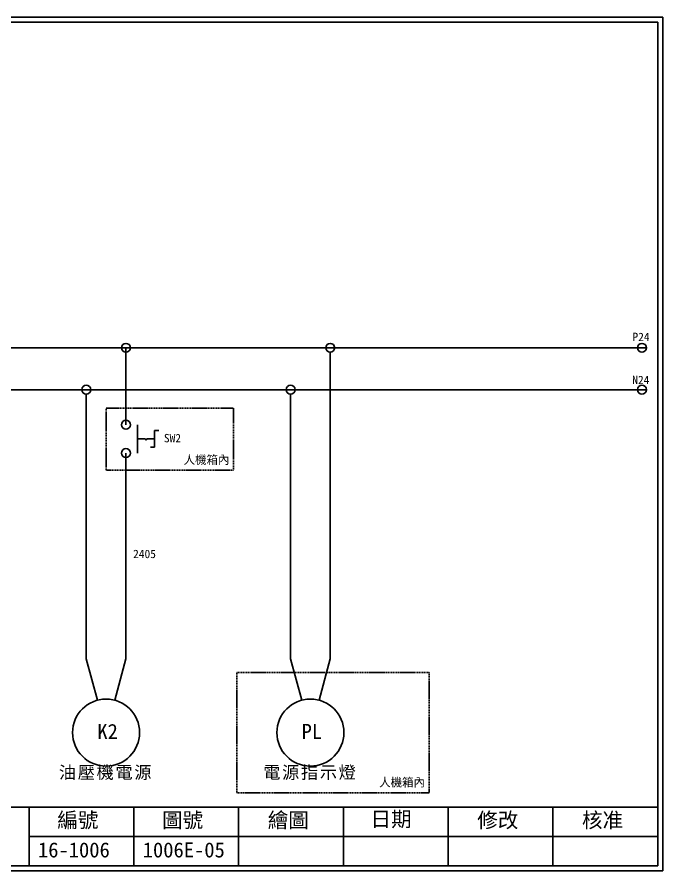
# Model space of a CAD drawing. Extents: x 10 to 297, y 3 to 207.
# Drawn here: x 142.9 to 297, y 3 to 207 of the extents above; entities that cross this region are included whole.
import ezdxf

# ---------------------------------------------------------------- set-up
doc = ezdxf.new("R2010")
doc.units = 0
doc.linetypes.add('DASHED', pattern=[0.2, 0.1, -0.1])
doc.layers.get('0').update_dxf_attribs({"linetype": 'CONTINUOUS'})
doc.layers.add('圖框層', color=7, linetype='CONTINUOUS')
doc.layers.add('標尺寸層', color=3, linetype='CONTINUOUS')
doc.styles.add('STSL', font='kaiu.ttf')
doc.styles.add('標楷體', font='kaiu.ttf')

msp = doc.modelspace()

# ---------------------------------------------------------------- linework, layer by layer
at = {"color": 7}
for centre, radius in [((168.84, 127.96), 1.07), ((217.6, 127.96), 1.07), ((291.99, 127.96), 1.07), ((159.38, 117.96), 1.07), ((208.14, 117.96), 1.07), ((291.99, 117.96), 1.07), ((168.84, 109.58), 1.07), ((168.84, 102.81), 1.07), ((164.11, 36.04), 8), ((212.87, 36.04), 8)]:
    msp.add_circle(centre, radius, dxfattribs=at)
at = {"layer": '圖框層', "color": 7}
for p, q in [((297, 206.97), (10, 206.97)), ((297, 3), (297, 206.97)), ((295.75, 205.72), (11.25, 205.72)), ((295.75, 4.25), (295.75, 205.72)), ((11.25, 18.25), (295.75, 18.25)), ((145.75, 4.25), (145.75, 18.25)), ((170.75, 4.25), (170.75, 18.25)), ((195.75, 4.25), (195.75, 18.25)), ((220.75, 4.25), (220.75, 18.25)), ((245.75, 4.25), (245.75, 18.25)), ((270.75, 4.25), (270.75, 18.25)), ((145.75, 11.25), (295.75, 11.25)), ((11.25, 4.25), (295.75, 4.25)), ((10, 3), (297, 3))]:
    msp.add_line(p, q, dxfattribs=at)
at = {"layer": '標尺寸層', "color": 7}
for p, q in [((13.45, 127.96), (217.6, 127.96)), ((168.84, 109.58), (168.84, 127.96)), ((168.84, 126.89), (168.84, 126.82)), ((217.59, 126.89), (217.59, 126.82)), ((217.6, 127.96), (293.06, 127.96)), ((217.6, 53.69), (217.6, 126.89)), ((291.98, 126.89), (291.98, 126.82)), ((13.45, 117.96), (197.6, 117.96)), ((159.38, 53.69), (159.38, 116.89)), ((159.38, 116.89), (159.38, 116.82)), ((197.6, 117.96), (293.06, 117.96)), ((208.13, 116.89), (208.13, 116.82)), ((208.14, 53.69), (208.14, 116.89)), ((291.98, 116.89), (291.98, 116.82)), ((168.84, 108.51), (168.84, 108.45)), ((171.61, 109.58), (171.61, 102.81)), ((175.69, 106.2), (175.69, 108.2)), ((175.69, 108.2), (176.69, 108.2)), ((171.61, 106.2), (173.48, 106.2)), ((173.65, 105.9), (173.48, 106.2)), ((173.65, 105.9), (173.82, 106.2)), ((173.82, 106.2), (175.69, 106.2)), ((175.69, 106.2), (175.69, 104.2)), ((175.69, 104.2), (174.69, 104.2)), ((168.84, 53.69), (168.84, 102.81)), ((168.84, 101.74), (168.84, 101.68)), ((162.04, 43.77), (159.38, 53.69)), ((166.19, 43.77), (168.84, 53.69)), ((210.8, 43.77), (208.14, 53.69)), ((214.94, 43.77), (217.6, 53.69))]:
    msp.add_line(p, q, dxfattribs=at)
at = {"layer": '標尺寸層', "color": 7, "linetype": 'DASHED'}
for points in [[(164.16, 113.52), (194.55, 113.52), (194.55, 98.71), (164.16, 98.71)], [(195.32, 50.43), (241.23, 50.43), (241.23, 21.66), (195.32, 21.66)]]:
    msp.add_lwpolyline(points, close=True, dxfattribs=at)

# ---------------------------------------------------------------- texts
at = {"color": 7, "char_height": 3, "width": 27.9333, "attachment_point": 2, "style": '標楷體'}
for s, insert in [('{\\T1.1;油壓機電源}', (164.11, 28.04)), ('{\\T1.1;電源指示燈}', (212.87, 28.04))]:
    msp.add_mtext(s, dxfattribs=dict(at, insert=insert))
at = {"layer": '圖框層', "color": 7, "style": 'STSL'}
for s, height, p in [('P24', 2, (289.74, 129.57)), ('N24', 2, (289.69, 119.29)), ('SW2', 2, (177.92, 105.39)), ('人機箱內', 2, (182.63, 100.2)), ('2405', 2, (170.57, 77.73)), ('K2', 3.6, (162.03, 34.52)), ('PL', 3.6, (210.78, 34.52)), ('人機箱內', 2, (229.3, 23.15)), ('編號', 3.6, (152.47, 13.34)), ('圖號', 3.6, (177.47, 13.34)), ('繪圖', 3.6, (202.69, 13.34)), ('日期', 3.6, (227.22, 13.59)), ('修改', 3.6, (252.69, 13.34)), ('核准', 3.6, (277.69, 13.34)), ('16-1006', 3.6, (147.86, 6.22)), ('1006E-05', 3.6, (172.86, 6.22))]:
    msp.add_text(s, height=height, dxfattribs=at).set_placement(p)

doc.saveas('drawing.dxf')
